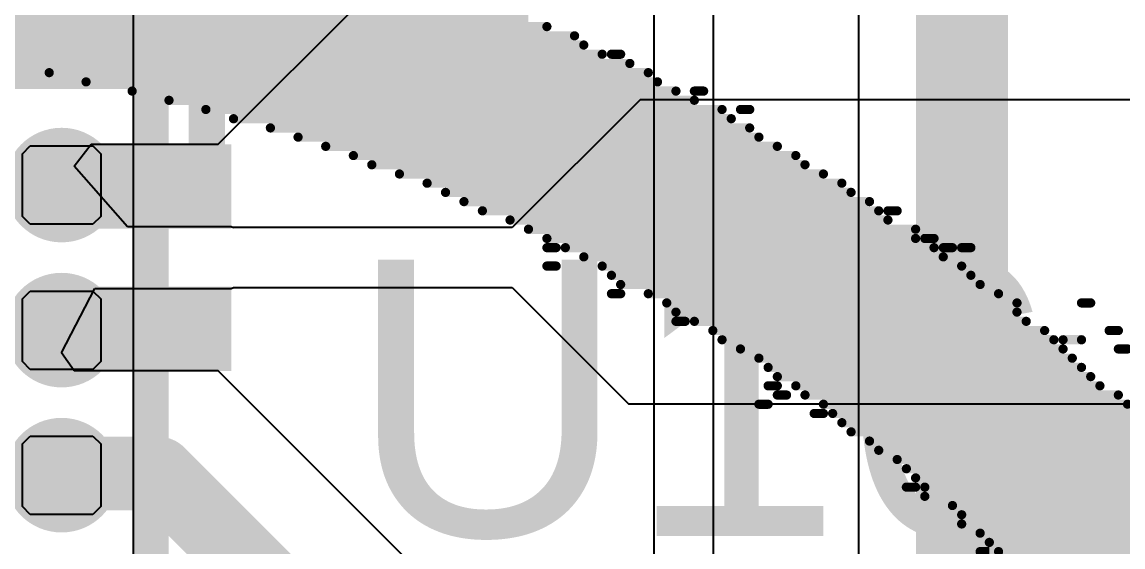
# Model space of a CAD drawing. Header units: inches. Extents: x -5 to 247, y -53 to 67.
# Drawn here: x 34.987 to 38.021, y -12.561 to -11.114 of the extents above; entities that cross this region are included whole.
import ezdxf

# ---------------------------------------------------------------- set-up
doc = ezdxf.new("R2010")
doc.units = ezdxf.units.IN
for name, color, linetype in [('Board Outline', 216, 'Continuous'), ('Bottom Layer', 5, 'Continuous'), ('Bottom Overlay', 54, 'Continuous'), ('Top Layer', 1, 'Continuous'), ('Top Overlay', 2, 'Continuous'), ('Top Paste', 8, 'Continuous'), ('Top Solder', 216, 'Continuous')]:
    doc.layers.add(name, color=color, linetype=linetype)
doc.styles.add('Arial', font='', dxfattribs={"height": 0.2})
doc.styles.get('Arial').set_extended_font_data('Arial')

# ---------------------------------------------------------------- blocks, each defined once
blk = doc.blocks.new('WLP_12__1_2_1_8__15')
at = {"layer": 'Top Layer'}
h = blk.add_hatch(color=1, dxfattribs=at)
edge = h.paths.add_edge_path()
edge.add_arc((-0.5999987999999999, 0.3999992), 0.1080008, 0, 360)
h = blk.add_hatch(color=1, dxfattribs=at)
edge = h.paths.add_edge_path()
edge.add_arc((-0.1999996, 0.3999992), 0.1080008, 0, 360)
h = blk.add_hatch(color=1, dxfattribs=at)
edge = h.paths.add_edge_path()
edge.add_arc((0.1999996, 0.3999992), 0.1080008, 0, 360)
h = blk.add_hatch(color=1, dxfattribs=at)
edge = h.paths.add_edge_path()
edge.add_arc((0.5999987999999999, 0.3999992), 0.1080008, 0, 360)
h = blk.add_hatch(color=1, dxfattribs=at)
edge = h.paths.add_edge_path()
edge.add_arc((-0.5999987999999999, 0), 0.1080008, 0, 360)
h = blk.add_hatch(color=1, dxfattribs=at)
edge = h.paths.add_edge_path()
edge.add_arc((-0.1999996, 0), 0.1080008, 0, 360)
h = blk.add_hatch(color=1, dxfattribs=at)
edge = h.paths.add_edge_path()
edge.add_arc((0.1999996, 0), 0.1080008, 0, 360)
h = blk.add_hatch(color=1, dxfattribs=at)
edge = h.paths.add_edge_path()
edge.add_arc((0.5999987999999999, 0), 0.1080008, 0, 360)
h = blk.add_hatch(color=1, dxfattribs=at)
edge = h.paths.add_edge_path()
edge.add_arc((-0.5999987999999999, -0.3999992), 0.1080008, 0, 360)
h = blk.add_hatch(color=1, dxfattribs=at)
edge = h.paths.add_edge_path()
edge.add_arc((-0.1999996, -0.3999992), 0.1080008, 0, 360)
h = blk.add_hatch(color=1, dxfattribs=at)
edge = h.paths.add_edge_path()
edge.add_arc((0.1999996, -0.3999992), 0.1080008, 0, 360)
h = blk.add_hatch(color=1, dxfattribs=at)
edge = h.paths.add_edge_path()
edge.add_arc((0.5999987999999999, -0.3999992), 0.1080008, 0, 360)
at = {"layer": 'Top Solder'}
h = blk.add_hatch(color=216, dxfattribs=at)
edge = h.paths.add_edge_path()
edge.add_arc((-0.5999987999999999, 0.3999992), 0.1580007, 0, 360)
h = blk.add_hatch(color=216, dxfattribs=at)
edge = h.paths.add_edge_path()
edge.add_arc((-0.1999996, 0.3999992), 0.1580007, 0, 360)
h = blk.add_hatch(color=216, dxfattribs=at)
edge = h.paths.add_edge_path()
edge.add_arc((0.1999996, 0.3999992), 0.1580007, 0, 360)
h = blk.add_hatch(color=216, dxfattribs=at)
edge = h.paths.add_edge_path()
edge.add_arc((0.5999987999999999, 0.3999992), 0.1580007, 0, 360)
h = blk.add_hatch(color=216, dxfattribs=at)
edge = h.paths.add_edge_path()
edge.add_arc((-0.5999987999999999, 0), 0.1580007, 0, 360)
h = blk.add_hatch(color=216, dxfattribs=at)
edge = h.paths.add_edge_path()
edge.add_arc((-0.1999996, 0), 0.1580007, 0, 360)
h = blk.add_hatch(color=216, dxfattribs=at)
edge = h.paths.add_edge_path()
edge.add_arc((0.1999996, 0), 0.1580007, 0, 360)
h = blk.add_hatch(color=216, dxfattribs=at)
edge = h.paths.add_edge_path()
edge.add_arc((0.5999987999999999, 0), 0.1580007, 0, 360)
h = blk.add_hatch(color=216, dxfattribs=at)
edge = h.paths.add_edge_path()
edge.add_arc((-0.5999987999999999, -0.3999992), 0.1580007, 0, 360)
h = blk.add_hatch(color=216, dxfattribs=at)
edge = h.paths.add_edge_path()
edge.add_arc((-0.1999996, -0.3999992), 0.1580007, 0, 360)
h = blk.add_hatch(color=216, dxfattribs=at)
edge = h.paths.add_edge_path()
edge.add_arc((0.1999996, -0.3999992), 0.1580007, 0, 360)
h = blk.add_hatch(color=216, dxfattribs=at)
edge = h.paths.add_edge_path()
edge.add_arc((0.5999987999999999, -0.3999992), 0.1580007, 0, 360)
at = {"layer": 'Top Overlay'}
for points in [[(-0.6998462, 0.7999476, 0.0999998, 0.0999998, 0), (-1.0998454, 0.7999476, 0.0999998, 0.0999998, 0)], [(-1.0998454, 0.3999484, 0.0999998, 0.0999998, 0), (-1.0998454, 0.7999476, 0.0999998, 0.0999998, 0)], [(-0.914908, -0.6451091999999999, 0.0999998, 0.0999998, 0), (-0.914908, 0.644906, 0.0999998, 0.0999998, 0)], [(0.9151111999999999, 0.644906, 0.0999998, 0.0999998, 0), (-0.914908, 0.644906, 0.0999998, 0.0999998, 0)], [(0.9151111999999999, -0.6451091999999999, 0.0999998, 0.0999998, 0), (0.9151111999999999, 0.644906, 0.0999998, 0.0999998, 0)], [(0.9151111999999999, -0.6451091999999999, 0.0999998, 0.0999998, 0), (-0.914908, -0.6451091999999999, 0.0999998, 0.0999998, 0)]]:
    blk.add_lwpolyline(points, format="xyseb", dxfattribs=at)
for points in [[(-1.12484408, 0.7999476, 0.0499999, 0.0499999, 1), (-1.07484672, 0.7999476, 0.0499999, 0.0499999, 1)], [(-1.12484408, 0.7999476, 0.0499999, 0.0499999, 1), (-1.07484672, 0.7999476, 0.0499999, 0.0499999, 1)], [(-0.7248448799999999, 0.7999476, 0.0499999, 0.0499999, 1), (-0.6748475199999999, 0.7999476, 0.0499999, 0.0499999, 1)], [(-0.93990668, 0.644906, 0.0499999, 0.0499999, 1), (-0.8899093199999999, 0.644906, 0.0499999, 0.0499999, 1)], [(-0.93990668, 0.644906, 0.0499999, 0.0499999, 1), (-0.8899093199999999, 0.644906, 0.0499999, 0.0499999, 1)], [(0.89011252, 0.644906, 0.0499999, 0.0499999, 1), (0.94010988, 0.644906, 0.0499999, 0.0499999, 1)], [(0.89011252, 0.644906, 0.0499999, 0.0499999, 1), (0.94010988, 0.644906, 0.0499999, 0.0499999, 1)], [(-1.12484408, 0.3999484, 0.0499999, 0.0499999, 1), (-1.07484672, 0.3999484, 0.0499999, 0.0499999, 1)], [(-0.93990668, -0.6451091999999999, 0.0499999, 0.0499999, 1), (-0.8899093199999999, -0.6451091999999999, 0.0499999, 0.0499999, 1)], [(-0.93990668, -0.6451091999999999, 0.0499999, 0.0499999, 1), (-0.8899093199999999, -0.6451091999999999, 0.0499999, 0.0499999, 1)], [(0.89011252, -0.6451091999999999, 0.0499999, 0.0499999, 1), (0.94010988, -0.6451091999999999, 0.0499999, 0.0499999, 1)], [(0.89011252, -0.6451091999999999, 0.0499999, 0.0499999, 1), (0.94010988, -0.6451091999999999, 0.0499999, 0.0499999, 1)]]:
    blk.add_lwpolyline(points, format="xyseb", close=True, dxfattribs=at)
at = {"layer": 'Top Paste'}
for p, q in [((-0.7077963999999999, 0.4863591999999999), (-0.6862063999999999, 0.5079491999999999)), ((-0.7077963999999999, 0.3135376), (-0.7077963999999999, 0.4863591999999999)), ((-0.6862063999999999, 0.5079491999999999), (-0.5133848, 0.5079491999999999)), ((-0.5133848, 0.5079491999999999), (-0.5133848, 0.5079491999999999)), ((-0.5133848, 0.5079491999999999), (-0.4917948, 0.4863591999999999)), ((-0.4917948, 0.4863591999999999), (-0.4917948, 0.4863591999999999)), ((-0.4917948, 0.4863591999999999), (-0.4917948, 0.3135376)), ((-0.3077972, 0.4863591999999999), (-0.2862072, 0.5079491999999999)), ((-0.3077972, 0.3135376), (-0.3077972, 0.4863591999999999)), ((-0.2862072, 0.5079491999999999), (-0.1133856, 0.5079491999999999)), ((-0.1133856, 0.5079491999999999), (-0.1133856, 0.5079491999999999)), ((-0.1133856, 0.5079491999999999), (-0.09179559999999999, 0.4863591999999999)), ((-0.09179559999999999, 0.4863591999999999), (-0.09179559999999999, 0.4863591999999999)), ((-0.09179559999999999, 0.4863591999999999), (-0.09179559999999999, 0.3135376)), ((0.0920496, 0.4863591999999999), (0.1136396, 0.5079491999999999)), ((0.0920496, 0.3135376), (0.0920496, 0.4863591999999999)), ((0.1136396, 0.5079491999999999), (0.2864612, 0.5079491999999999)), ((0.2864612, 0.5079491999999999), (0.2864612, 0.5079491999999999)), ((0.2864612, 0.5079491999999999), (0.3080512, 0.4863591999999999)), ((0.3080512, 0.4863591999999999), (0.3080512, 0.4863591999999999)), ((0.3080512, 0.4863591999999999), (0.3080512, 0.3135376)), ((0.4920488, 0.4863591999999999), (0.5136388, 0.5079491999999999)), ((0.4920488, 0.3135376), (0.4920488, 0.4863591999999999)), ((0.5136388, 0.5079491999999999), (0.6864604, 0.5079491999999999)), ((0.6864604, 0.5079491999999999), (0.6864604, 0.5079491999999999)), ((0.6864604, 0.5079491999999999), (0.7080504, 0.4863591999999999)), ((0.7080504, 0.4863591999999999), (0.7080504, 0.4863591999999999)), ((0.7080504, 0.4863591999999999), (0.7080504, 0.3135376)), ((-0.6862063999999999, 0.2919476), (-0.7077963999999999, 0.3135376)), ((-0.7077963999999999, 0.3135376), (-0.7077963999999999, 0.3135376)), ((-0.4917948, 0.3135376), (-0.5133848, 0.2919476)), ((-0.4917948, 0.3135376), (-0.4917948, 0.3135376)), ((-0.2862072, 0.2919476), (-0.3077972, 0.3135376)), ((-0.3077972, 0.3135376), (-0.3077972, 0.3135376)), ((-0.09179559999999999, 0.3135376), (-0.1133856, 0.2919476)), ((-0.09179559999999999, 0.3135376), (-0.09179559999999999, 0.3135376)), ((0.1136396, 0.2919476), (0.0920496, 0.3135376)), ((0.0920496, 0.3135376), (0.0920496, 0.3135376)), ((0.3080512, 0.3135376), (0.2864612, 0.2919476)), ((0.3080512, 0.3135376), (0.3080512, 0.3135376)), ((0.5136388, 0.2919476), (0.4920488, 0.3135376)), ((0.4920488, 0.3135376), (0.4920488, 0.3135376)), ((0.7080504, 0.3135376), (0.6864604, 0.2919476)), ((0.7080504, 0.3135376), (0.7080504, 0.3135376)), ((-0.5133848, 0.2919476), (-0.6862063999999999, 0.2919476)), ((-0.6862063999999999, 0.2919476), (-0.6862063999999999, 0.2919476)), ((-0.5133848, 0.2919476), (-0.5133848, 0.2919476)), ((-0.1133856, 0.2919476), (-0.2862072, 0.2919476)), ((-0.2862072, 0.2919476), (-0.2862072, 0.2919476)), ((-0.1133856, 0.2919476), (-0.1133856, 0.2919476)), ((0.2864612, 0.2919476), (0.1136396, 0.2919476)), ((0.1136396, 0.2919476), (0.1136396, 0.2919476)), ((0.2864612, 0.2919476), (0.2864612, 0.2919476)), ((0.6864604, 0.2919476), (0.5136388, 0.2919476)), ((0.5136388, 0.2919476), (0.5136388, 0.2919476)), ((0.6864604, 0.2919476), (0.6864604, 0.2919476)), ((-0.7077963999999999, 0.08635999999999999), (-0.6862063999999999, 0.10795)), ((-0.6862063999999999, 0.10795), (-0.5133848, 0.10795)), ((-0.5133848, 0.10795), (-0.5133848, 0.10795)), ((-0.5133848, 0.10795), (-0.4917948, 0.08635999999999999)), ((-0.3077972, 0.08635999999999999), (-0.2862072, 0.10795)), ((-0.2862072, 0.10795), (-0.1133856, 0.10795)), ((-0.1133856, 0.10795), (-0.1133856, 0.10795)), ((-0.1133856, 0.10795), (-0.09179559999999999, 0.08635999999999999)), ((0.0920496, 0.08635999999999999), (0.1136396, 0.10795)), ((0.1136396, 0.10795), (0.2864612, 0.10795)), ((0.2864612, 0.10795), (0.2864612, 0.10795)), ((0.2864612, 0.10795), (0.3080512, 0.08635999999999999)), ((0.4920488, 0.08635999999999999), (0.5136388, 0.10795)), ((0.5136388, 0.10795), (0.6864604, 0.10795)), ((0.6864604, 0.10795), (0.6864604, 0.10795)), ((0.6864604, 0.10795), (0.7080504, 0.08635999999999999)), ((-0.7077963999999999, -0.0864616), (-0.7077963999999999, 0.08635999999999999)), ((-0.4917948, 0.08635999999999999), (-0.4917948, 0.08635999999999999)), ((-0.4917948, 0.08635999999999999), (-0.4917948, -0.0864616)), ((-0.3077972, -0.0864616), (-0.3077972, 0.08635999999999999)), ((-0.09179559999999999, 0.08635999999999999), (-0.09179559999999999, 0.08635999999999999)), ((-0.09179559999999999, 0.08635999999999999), (-0.09179559999999999, -0.0864616)), ((0.0920496, -0.0864616), (0.0920496, 0.08635999999999999)), ((0.3080512, 0.08635999999999999), (0.3080512, 0.08635999999999999)), ((0.3080512, 0.08635999999999999), (0.3080512, -0.0864616)), ((0.4920488, -0.0864616), (0.4920488, 0.08635999999999999)), ((0.7080504, 0.08635999999999999), (0.7080504, 0.08635999999999999)), ((0.7080504, 0.08635999999999999), (0.7080504, -0.0864616)), ((-0.6862063999999999, -0.1080516), (-0.7077963999999999, -0.0864616)), ((-0.7077963999999999, -0.0864616), (-0.7077963999999999, -0.0864616)), ((-0.4917948, -0.0864616), (-0.5133848, -0.1080516)), ((-0.4917948, -0.0864616), (-0.4917948, -0.0864616)), ((-0.2862072, -0.1080516), (-0.3077972, -0.0864616)), ((-0.3077972, -0.0864616), (-0.3077972, -0.0864616)), ((-0.09179559999999999, -0.0864616), (-0.1133856, -0.1080516)), ((-0.09179559999999999, -0.0864616), (-0.09179559999999999, -0.0864616)), ((0.1136396, -0.1080516), (0.0920496, -0.0864616)), ((0.0920496, -0.0864616), (0.0920496, -0.0864616)), ((0.3080512, -0.0864616), (0.2864612, -0.1080516)), ((0.3080512, -0.0864616), (0.3080512, -0.0864616)), ((0.5136388, -0.1080516), (0.4920488, -0.0864616)), ((0.4920488, -0.0864616), (0.4920488, -0.0864616)), ((0.7080504, -0.0864616), (0.6864604, -0.1080516)), ((0.7080504, -0.0864616), (0.7080504, -0.0864616)), ((-0.5133848, -0.1080516), (-0.6862063999999999, -0.1080516)), ((-0.6862063999999999, -0.1080516), (-0.6862063999999999, -0.1080516)), ((-0.5133848, -0.1080516), (-0.5133848, -0.1080516)), ((-0.1133856, -0.1080516), (-0.2862072, -0.1080516)), ((-0.2862072, -0.1080516), (-0.2862072, -0.1080516)), ((-0.1133856, -0.1080516), (-0.1133856, -0.1080516)), ((0.2864612, -0.1080516), (0.1136396, -0.1080516)), ((0.1136396, -0.1080516), (0.1136396, -0.1080516)), ((0.2864612, -0.1080516), (0.2864612, -0.1080516)), ((0.6864604, -0.1080516), (0.5136388, -0.1080516)), ((0.5136388, -0.1080516), (0.5136388, -0.1080516)), ((0.6864604, -0.1080516), (0.6864604, -0.1080516)), ((-0.7077963999999999, -0.3136392), (-0.6862063999999999, -0.2920492)), ((-0.6862063999999999, -0.2920492), (-0.5133848, -0.2920492)), ((-0.5133848, -0.2920492), (-0.5133848, -0.2920492)), ((-0.5133848, -0.2920492), (-0.4917948, -0.3136392)), ((-0.3077972, -0.3136392), (-0.2862072, -0.2920492)), ((-0.2862072, -0.2920492), (-0.1133856, -0.2920492)), ((-0.1133856, -0.2920492), (-0.1133856, -0.2920492)), ((-0.1133856, -0.2920492), (-0.09179559999999999, -0.3136392)), ((0.0920496, -0.3136392), (0.1136396, -0.2920492)), ((0.1136396, -0.2920492), (0.2864612, -0.2920492)), ((0.2864612, -0.2920492), (0.2864612, -0.2920492)), ((0.2864612, -0.2920492), (0.3080512, -0.3136392)), ((0.4920488, -0.3136392), (0.5136388, -0.2920492)), ((0.5136388, -0.2920492), (0.6864604, -0.2920492)), ((0.6864604, -0.2920492), (0.6864604, -0.2920492)), ((0.6864604, -0.2920492), (0.7080504, -0.3136392)), ((-0.7077963999999999, -0.4864608), (-0.7077963999999999, -0.3136392)), ((-0.4917948, -0.3136392), (-0.4917948, -0.3136392)), ((-0.4917948, -0.3136392), (-0.4917948, -0.4864608)), ((-0.3077972, -0.4864608), (-0.3077972, -0.3136392)), ((-0.09179559999999999, -0.3136392), (-0.09179559999999999, -0.3136392)), ((-0.09179559999999999, -0.3136392), (-0.09179559999999999, -0.4864608)), ((0.0920496, -0.4864608), (0.0920496, -0.3136392)), ((0.3080512, -0.3136392), (0.3080512, -0.3136392)), ((0.3080512, -0.3136392), (0.3080512, -0.4864608)), ((0.4920488, -0.4864608), (0.4920488, -0.3136392)), ((0.7080504, -0.3136392), (0.7080504, -0.3136392)), ((0.7080504, -0.3136392), (0.7080504, -0.4864608)), ((-0.6862063999999999, -0.5080507999999999), (-0.7077963999999999, -0.4864608)), ((-0.7077963999999999, -0.4864608), (-0.7077963999999999, -0.4864608)), ((-0.5133848, -0.5080507999999999), (-0.6862063999999999, -0.5080507999999999)), ((-0.6862063999999999, -0.5080507999999999), (-0.6862063999999999, -0.5080507999999999)), ((-0.4917948, -0.4864608), (-0.5133848, -0.5080507999999999)), ((-0.5133848, -0.5080507999999999), (-0.5133848, -0.5080507999999999)), ((-0.4917948, -0.4864608), (-0.4917948, -0.4864608)), ((-0.2862072, -0.5080507999999999), (-0.3077972, -0.4864608)), ((-0.3077972, -0.4864608), (-0.3077972, -0.4864608)), ((-0.1133856, -0.5080507999999999), (-0.2862072, -0.5080507999999999)), ((-0.2862072, -0.5080507999999999), (-0.2862072, -0.5080507999999999)), ((-0.09179559999999999, -0.4864608), (-0.1133856, -0.5080507999999999)), ((-0.1133856, -0.5080507999999999), (-0.1133856, -0.5080507999999999)), ((-0.09179559999999999, -0.4864608), (-0.09179559999999999, -0.4864608)), ((0.1136396, -0.5080507999999999), (0.0920496, -0.4864608)), ((0.0920496, -0.4864608), (0.0920496, -0.4864608)), ((0.2864612, -0.5080507999999999), (0.1136396, -0.5080507999999999)), ((0.1136396, -0.5080507999999999), (0.1136396, -0.5080507999999999)), ((0.3080512, -0.4864608), (0.2864612, -0.5080507999999999)), ((0.2864612, -0.5080507999999999), (0.2864612, -0.5080507999999999)), ((0.3080512, -0.4864608), (0.3080512, -0.4864608)), ((0.5136388, -0.5080507999999999), (0.4920488, -0.4864608)), ((0.4920488, -0.4864608), (0.4920488, -0.4864608)), ((0.6864604, -0.5080507999999999), (0.5136388, -0.5080507999999999)), ((0.5136388, -0.5080507999999999), (0.5136388, -0.5080507999999999)), ((0.7080504, -0.4864608), (0.6864604, -0.5080507999999999)), ((0.6864604, -0.5080507999999999), (0.6864604, -0.5080507999999999)), ((0.7080504, -0.4864608), (0.7080504, -0.4864608))]:
    blk.add_line(p, q, dxfattribs=at)

msp = doc.modelspace()

# ---------------------------------------------------------------- hatches: boundary and pattern name
at = {"layer": 'Top Layer'}
for points in [[(35.00523352, -11.68325832), (35.56417576, -11.68325832), (35.56417576, -11.45080768), (35.00523352, -11.45080768)], [(35.00523352, -12.07599312), (35.56417576, -12.07599312), (35.56417576, -11.84354248), (35.00523352, -11.84354248)]]:
    msp.add_hatch(color=1, dxfattribs=at).paths.add_polyline_path(points)

# ---------------------------------------------------------------- linework, layer by layer
at = {"layer": 'Board Outline'}
msp.add_lwpolyline([(49.77204929999999, 6.34762002, 0.254, 0.254, -0.6503997786023338), (32.11751006, -53.0546564, 0.254, 0.254, 0)], format="xyseb", dxfattribs=at)
at = {"layer": 'Bottom Layer'}
for p, q in [((37.29266862, 1.9310858), (37.29266862, -18.21397424)), ((35.294824, -18.3896), (35.294824, -7.746999999999999)), ((36.72839999999999, -7.746999999999999), (36.72839999999999, -20.19300254)), ((36.89335775999999, -20.19300254), (36.89335775999999, -7.746999999999999))]:
    msp.add_line(p, q, dxfattribs=at)
msp.add_lwpolyline([(37.57754232, -18.56888844, 0.254, 0.254, 0), (37.57754232, 2.286, 0.254, 0.254, 0)], format="xyseb", dxfattribs=at)
at = {"layer": 'Bottom Overlay'}
for points in [[(31.83647176, -11.10098618, 0.0254, 0.0254, 0), (36.38307176, -11.10098618, 0.0254, 0.0254, 0)], [(31.78567176, -11.12638618, 0.0254, 0.0254, 0), (36.43387176, -11.12638618, 0.0254, 0.0254, 0)], [(31.70947176, -11.15178618, 0.0254, 0.0254, 0), (36.51007176, -11.15178618, 0.0254, 0.0254, 0)], [(34.42727176, -11.17718618, 0.0254, 0.0254, 0), (36.53547176, -11.17718618, 0.0254, 0.0254, 0)], [(34.68127176, -11.20258618, 0.0254, 0.0254, 0), (36.58627176, -11.20258618, 0.0254, 0.0254, 0)], [(36.61167175999999, -11.20258618, 0.0254, 0.0254, 0), (36.63707176, -11.20258618, 0.0254, 0.0254, 0)], [(34.85907176, -11.22798618, 0.0254, 0.0254, 0), (36.66247176, -11.22798618, 0.0254, 0.0254, 0)], [(35.06227175999999, -11.25338618, 0.0254, 0.0254, 0), (36.71327176, -11.25338618, 0.0254, 0.0254, 0)], [(35.16387176, -11.27878618, 0.0254, 0.0254, 0), (36.73867176, -11.27878618, 0.0254, 0.0254, 0)], [(35.29087176, -11.30418618, 0.0254, 0.0254, 0), (36.78947176, -11.30418618, 0.0254, 0.0254, 0)], [(36.84027176, -11.30418618, 0.0254, 0.0254, 0), (36.86567176, -11.30418618, 0.0254, 0.0254, 0)], [(35.39247176, -11.32958618, 0.0254, 0.0254, 0), (36.84027176, -11.32958618, 0.0254, 0.0254, 0)], [(35.49407176, -11.35498618, 0.0254, 0.0254, 0), (36.91647175999999, -11.35498618, 0.0254, 0.0254, 0)], [(36.96727176, -11.35498618, 0.0254, 0.0254, 0), (36.99267176, -11.35498618, 0.0254, 0.0254, 0)], [(35.57027176, -11.38038618, 0.0254, 0.0254, 0), (36.94187176, -11.38038618, 0.0254, 0.0254, 0)], [(35.67187175999999, -11.40578618, 0.0254, 0.0254, 0), (36.99267176, -11.40578618, 0.0254, 0.0254, 0)], [(35.74807176, -11.43118618, 0.0254, 0.0254, 0), (37.01807176, -11.43118618, 0.0254, 0.0254, 0)], [(35.82427175999999, -11.45658618, 0.0254, 0.0254, 0), (37.06887175999999, -11.45658618, 0.0254, 0.0254, 0)], [(35.90047175999999, -11.48198618, 0.0254, 0.0254, 0), (37.11967176, -11.48198618, 0.0254, 0.0254, 0)], [(35.95127176, -11.50738618, 0.0254, 0.0254, 0), (37.14507176, -11.50738618, 0.0254, 0.0254, 0)], [(36.02747176, -11.53278618, 0.0254, 0.0254, 0), (37.19587176, -11.53278618, 0.0254, 0.0254, 0)], [(36.10367176, -11.55818618, 0.0254, 0.0254, 0), (37.24667176, -11.55818618, 0.0254, 0.0254, 0)], [(36.15447175999999, -11.58358618, 0.0254, 0.0254, 0), (37.27207176, -11.58358618, 0.0254, 0.0254, 0)], [(36.20527176, -11.60898618, 0.0254, 0.0254, 0), (37.32287176, -11.60898618, 0.0254, 0.0254, 0)], [(36.25607176, -11.63438618, 0.0254, 0.0254, 0), (37.34827176, -11.63438618, 0.0254, 0.0254, 0)], [(36.33227176, -11.65978618, 0.0254, 0.0254, 0), (37.37367175999999, -11.65978618, 0.0254, 0.0254, 0)], [(37.37367175999999, -11.63438618, 0.0254, 0.0254, 0), (37.39907176, -11.63438618, 0.0254, 0.0254, 0)], [(36.38307176, -11.68518618, 0.0254, 0.0254, 0), (37.44987176, -11.68518618, 0.0254, 0.0254, 0)], [(36.43387176, -11.71058618, 0.0254, 0.0254, 0), (37.44987176, -11.71058618, 0.0254, 0.0254, 0)], [(37.47527176, -11.71058618, 0.0254, 0.0254, 0), (37.50067176, -11.71058618, 0.0254, 0.0254, 0)], [(36.43387176, -11.73598618, 0.0254, 0.0254, 0), (36.45927175999999, -11.73598618, 0.0254, 0.0254, 0)], [(36.48467176, -11.73598618, 0.0254, 0.0254, 0), (37.50067176, -11.73598618, 0.0254, 0.0254, 0)], [(37.52607175999999, -11.73598618, 0.0254, 0.0254, 0), (37.55147176, -11.73598618, 0.0254, 0.0254, 0)], [(37.57687176, -11.73598618, 0.0254, 0.0254, 0), (37.60227176, -11.73598618, 0.0254, 0.0254, 0)], [(36.53547176, -11.76138618, 0.0254, 0.0254, 0), (37.52607175999999, -11.76138618, 0.0254, 0.0254, 0)], [(36.43387176, -11.78678618, 0.0254, 0.0254, 0), (36.45927175999999, -11.78678618, 0.0254, 0.0254, 0)], [(36.58627176, -11.78678618, 0.0254, 0.0254, 0), (37.57687176, -11.78678618, 0.0254, 0.0254, 0)], [(36.61167175999999, -11.81218618, 0.0254, 0.0254, 0), (37.60227176, -11.81218618, 0.0254, 0.0254, 0)], [(36.63707176, -11.83758618, 0.0254, 0.0254, 0), (37.62767176, -11.83758618, 0.0254, 0.0254, 0)], [(36.61167175999999, -11.86298618, 0.0254, 0.0254, 0), (36.63707176, -11.86298618, 0.0254, 0.0254, 0)], [(36.71327176, -11.86298618, 0.0254, 0.0254, 0), (37.67847175999999, -11.86298618, 0.0254, 0.0254, 0)], [(36.76407175999999, -11.88838618, 0.0254, 0.0254, 0), (37.72927176, -11.88838618, 0.0254, 0.0254, 0)], [(37.90707176, -11.88838618, 0.0254, 0.0254, 0), (37.93247176, -11.88838618, 0.0254, 0.0254, 0)], [(36.78947176, -11.91378618, 0.0254, 0.0254, 0), (37.72927176, -11.91378618, 0.0254, 0.0254, 0)], [(36.78947176, -11.93918618, 0.0254, 0.0254, 0), (36.81487176, -11.93918618, 0.0254, 0.0254, 0)], [(36.84027176, -11.93918618, 0.0254, 0.0254, 0), (37.75467176, -11.93918618, 0.0254, 0.0254, 0)], [(36.89107176, -11.96458618, 0.0254, 0.0254, 0), (37.80547176, -11.96458618, 0.0254, 0.0254, 0)], [(37.98327175999999, -11.96458618, 0.0254, 0.0254, 0), (38.00867176, -11.96458618, 0.0254, 0.0254, 0)], [(36.91647175999999, -11.98998618, 0.0254, 0.0254, 0), (37.83087175999999, -11.98998618, 0.0254, 0.0254, 0)], [(37.85627176, -11.98998618, 0.0254, 0.0254, 0), (37.90707176, -11.98998618, 0.0254, 0.0254, 0)], [(36.96727176, -12.01538618, 0.0254, 0.0254, 0), (37.85627176, -12.01538618, 0.0254, 0.0254, 0)], [(38.00867176, -12.01538618, 0.0254, 0.0254, 0), (38.03407176, -12.01538618, 0.0254, 0.0254, 0)], [(37.01807176, -12.04078618, 0.0254, 0.0254, 0), (37.88167176, -12.04078618, 0.0254, 0.0254, 0)], [(37.04347176, -12.06618618, 0.0254, 0.0254, 0), (37.90707176, -12.06618618, 0.0254, 0.0254, 0)], [(37.04347176, -12.11698618, 0.0254, 0.0254, 0), (37.06887175999999, -12.11698618, 0.0254, 0.0254, 0)], [(37.06887175999999, -12.09158618, 0.0254, 0.0254, 0), (37.93247176, -12.09158618, 0.0254, 0.0254, 0)], [(37.11967176, -12.11698618, 0.0254, 0.0254, 0), (37.95787176, -12.11698618, 0.0254, 0.0254, 0)], [(37.06887175999999, -12.14238618, 0.0254, 0.0254, 0), (37.09427176, -12.14238618, 0.0254, 0.0254, 0)], [(37.14507176, -12.14238618, 0.0254, 0.0254, 0), (38.00867176, -12.14238618, 0.0254, 0.0254, 0)], [(37.01807176, -12.16778618, 0.0254, 0.0254, 0), (37.04347176, -12.16778618, 0.0254, 0.0254, 0)], [(37.19587176, -12.16778618, 0.0254, 0.0254, 0), (38.03407176, -12.16778618, 0.0254, 0.0254, 0)], [(37.17047176, -12.19318618, 0.0254, 0.0254, 0), (37.19587176, -12.19318618, 0.0254, 0.0254, 0)], [(37.22127175999999, -12.19318618, 0.0254, 0.0254, 0), (38.05947176, -12.19318618, 0.0254, 0.0254, 0)], [(37.24667176, -12.21858618, 0.0254, 0.0254, 0), (38.08487176, -12.21858618, 0.0254, 0.0254, 0)], [(37.27207176, -12.24398618, 0.0254, 0.0254, 0), (38.11027176, -12.24398618, 0.0254, 0.0254, 0)], [(37.32287176, -12.26938618, 0.0254, 0.0254, 0), (38.16107176, -12.26938618, 0.0254, 0.0254, 0)], [(37.34827176, -12.29478618, 0.0254, 0.0254, 0), (38.16107176, -12.29478618, 0.0254, 0.0254, 0)], [(37.39907176, -12.32018618, 0.0254, 0.0254, 0), (38.18647176, -12.32018618, 0.0254, 0.0254, 0)], [(37.42447176, -12.34558618, 0.0254, 0.0254, 0), (38.26267176, -12.34558618, 0.0254, 0.0254, 0)], [(37.44987176, -12.37098618, 0.0254, 0.0254, 0), (38.23727176, -12.37098618, 0.0254, 0.0254, 0)], [(37.42447176, -12.39638618, 0.0254, 0.0254, 0), (37.44987176, -12.39638618, 0.0254, 0.0254, 0)], [(37.47527176, -12.39638618, 0.0254, 0.0254, 0), (38.26267176, -12.39638618, 0.0254, 0.0254, 0)], [(37.47527176, -12.42178618, 0.0254, 0.0254, 0), (38.28807175999999, -12.42178618, 0.0254, 0.0254, 0)], [(37.55147176, -12.44718618, 0.0254, 0.0254, 0), (38.31347176, -12.44718618, 0.0254, 0.0254, 0)], [(37.57687176, -12.47258618, 0.0254, 0.0254, 0), (38.33887176, -12.47258618, 0.0254, 0.0254, 0)], [(37.57687176, -12.49798618, 0.0254, 0.0254, 0), (38.33887176, -12.49798618, 0.0254, 0.0254, 0)], [(37.62767176, -12.52338618, 0.0254, 0.0254, 0), (38.36427176, -12.52338618, 0.0254, 0.0254, 0)], [(37.65307176, -12.54878618, 0.0254, 0.0254, 0), (38.38967176, -12.54878618, 0.0254, 0.0254, 0)], [(37.62767176, -12.57418618, 0.0254, 0.0254, 0), (37.65307176, -12.57418618, 0.0254, 0.0254, 0)], [(37.67847175999999, -12.57418618, 0.0254, 0.0254, 0), (38.41507176, -12.57418618, 0.0254, 0.0254, 0)]]:
    msp.add_lwpolyline(points, format="xyseb", dxfattribs=at)
for points in [[(36.42752176, -11.12638618, 0.0127, 0.0127, 1), (36.44022176, -11.12638618, 0.0127, 0.0127, 1)], [(36.50372176, -11.15178618, 0.0127, 0.0127, 1), (36.51642176, -11.15178618, 0.0127, 0.0127, 1)], [(36.52912176, -11.17718618, 0.0127, 0.0127, 1), (36.54182176, -11.17718618, 0.0127, 0.0127, 1)], [(36.57992176, -11.20258618, 0.0127, 0.0127, 1), (36.59262175999999, -11.20258618, 0.0127, 0.0127, 1)], [(36.60532176, -11.20258618, 0.0127, 0.0127, 1), (36.61802176, -11.20258618, 0.0127, 0.0127, 1)], [(36.63072176, -11.20258618, 0.0127, 0.0127, 1), (36.64342176, -11.20258618, 0.0127, 0.0127, 1)], [(36.65612176, -11.22798618, 0.0127, 0.0127, 1), (36.66882176, -11.22798618, 0.0127, 0.0127, 1)], [(35.05592176, -11.25338618, 0.0127, 0.0127, 1), (35.06862176, -11.25338618, 0.0127, 0.0127, 1)], [(36.70692176, -11.25338618, 0.0127, 0.0127, 1), (36.71962176, -11.25338618, 0.0127, 0.0127, 1)], [(35.15752175999999, -11.27878618, 0.0127, 0.0127, 1), (35.17022176, -11.27878618, 0.0127, 0.0127, 1)], [(36.73232176, -11.27878618, 0.0127, 0.0127, 1), (36.74502175999999, -11.27878618, 0.0127, 0.0127, 1)], [(35.28452176, -11.30418618, 0.0127, 0.0127, 1), (35.29722176, -11.30418618, 0.0127, 0.0127, 1)], [(36.78312176, -11.30418618, 0.0127, 0.0127, 1), (36.79582176, -11.30418618, 0.0127, 0.0127, 1)], [(36.83392176, -11.30418618, 0.0127, 0.0127, 1), (36.84662176, -11.30418618, 0.0127, 0.0127, 1)], [(36.85932176, -11.30418618, 0.0127, 0.0127, 1), (36.87202176, -11.30418618, 0.0127, 0.0127, 1)], [(35.38612176, -11.32958618, 0.0127, 0.0127, 1), (35.39882176, -11.32958618, 0.0127, 0.0127, 1)], [(35.48772176, -11.35498618, 0.0127, 0.0127, 1), (35.50042175999999, -11.35498618, 0.0127, 0.0127, 1)], [(36.83392176, -11.32958618, 0.0127, 0.0127, 1), (36.84662176, -11.32958618, 0.0127, 0.0127, 1)], [(36.91012176, -11.35498618, 0.0127, 0.0127, 1), (36.92282176, -11.35498618, 0.0127, 0.0127, 1)], [(36.96092176, -11.35498618, 0.0127, 0.0127, 1), (36.97362176, -11.35498618, 0.0127, 0.0127, 1)], [(36.98632176, -11.35498618, 0.0127, 0.0127, 1), (36.99902176, -11.35498618, 0.0127, 0.0127, 1)], [(35.56392175999999, -11.38038618, 0.0127, 0.0127, 1), (35.57662176, -11.38038618, 0.0127, 0.0127, 1)], [(36.93552176, -11.38038618, 0.0127, 0.0127, 1), (36.94822176, -11.38038618, 0.0127, 0.0127, 1)], [(35.66552176, -11.40578618, 0.0127, 0.0127, 1), (35.67822176, -11.40578618, 0.0127, 0.0127, 1)], [(36.98632176, -11.40578618, 0.0127, 0.0127, 1), (36.99902176, -11.40578618, 0.0127, 0.0127, 1)], [(35.74172176, -11.43118618, 0.0127, 0.0127, 1), (35.75442176, -11.43118618, 0.0127, 0.0127, 1)], [(37.01172176, -11.43118618, 0.0127, 0.0127, 1), (37.02442176, -11.43118618, 0.0127, 0.0127, 1)], [(35.81792176, -11.45658618, 0.0127, 0.0127, 1), (35.83062176, -11.45658618, 0.0127, 0.0127, 1)], [(37.06252176, -11.45658618, 0.0127, 0.0127, 1), (37.07522176, -11.45658618, 0.0127, 0.0127, 1)], [(35.89412176, -11.48198618, 0.0127, 0.0127, 1), (35.90682176, -11.48198618, 0.0127, 0.0127, 1)], [(35.94492176, -11.50738618, 0.0127, 0.0127, 1), (35.95762175999999, -11.50738618, 0.0127, 0.0127, 1)], [(37.11332176, -11.48198618, 0.0127, 0.0127, 1), (37.12602176, -11.48198618, 0.0127, 0.0127, 1)], [(37.13872176, -11.50738618, 0.0127, 0.0127, 1), (37.15142176, -11.50738618, 0.0127, 0.0127, 1)], [(36.02112175999999, -11.53278618, 0.0127, 0.0127, 1), (36.03382176, -11.53278618, 0.0127, 0.0127, 1)], [(37.18952176, -11.53278618, 0.0127, 0.0127, 1), (37.20222175999999, -11.53278618, 0.0127, 0.0127, 1)], [(36.09732176, -11.55818618, 0.0127, 0.0127, 1), (36.11002176, -11.55818618, 0.0127, 0.0127, 1)], [(37.24032176, -11.55818618, 0.0127, 0.0127, 1), (37.25302176, -11.55818618, 0.0127, 0.0127, 1)], [(36.14812176, -11.58358618, 0.0127, 0.0127, 1), (36.16082176, -11.58358618, 0.0127, 0.0127, 1)], [(37.26572176, -11.58358618, 0.0127, 0.0127, 1), (37.27842176, -11.58358618, 0.0127, 0.0127, 1)], [(36.19892176, -11.60898618, 0.0127, 0.0127, 1), (36.21162176, -11.60898618, 0.0127, 0.0127, 1)], [(37.31652176, -11.60898618, 0.0127, 0.0127, 1), (37.32922176, -11.60898618, 0.0127, 0.0127, 1)], [(36.24972176, -11.63438618, 0.0127, 0.0127, 1), (36.26242176, -11.63438618, 0.0127, 0.0127, 1)], [(36.32592175999999, -11.65978618, 0.0127, 0.0127, 1), (36.33862176, -11.65978618, 0.0127, 0.0127, 1)], [(37.34192176, -11.63438618, 0.0127, 0.0127, 1), (37.35462175999999, -11.63438618, 0.0127, 0.0127, 1)], [(37.36732176, -11.63438618, 0.0127, 0.0127, 1), (37.38002176, -11.63438618, 0.0127, 0.0127, 1)], [(37.36732176, -11.65978618, 0.0127, 0.0127, 1), (37.38002176, -11.65978618, 0.0127, 0.0127, 1)], [(37.39272176, -11.63438618, 0.0127, 0.0127, 1), (37.40542176, -11.63438618, 0.0127, 0.0127, 1)], [(36.37672176, -11.68518618, 0.0127, 0.0127, 1), (36.38942176, -11.68518618, 0.0127, 0.0127, 1)], [(37.44352176, -11.68518618, 0.0127, 0.0127, 1), (37.45622176, -11.68518618, 0.0127, 0.0127, 1)], [(36.42752176, -11.71058618, 0.0127, 0.0127, 1), (36.44022176, -11.71058618, 0.0127, 0.0127, 1)], [(37.44352176, -11.71058618, 0.0127, 0.0127, 1), (37.45622176, -11.71058618, 0.0127, 0.0127, 1)], [(37.46892176, -11.71058618, 0.0127, 0.0127, 1), (37.48162176, -11.71058618, 0.0127, 0.0127, 1)], [(37.49432176, -11.71058618, 0.0127, 0.0127, 1), (37.50702175999999, -11.71058618, 0.0127, 0.0127, 1)], [(36.42752176, -11.73598618, 0.0127, 0.0127, 1), (36.44022176, -11.73598618, 0.0127, 0.0127, 1)], [(36.45292176, -11.73598618, 0.0127, 0.0127, 1), (36.46562176, -11.73598618, 0.0127, 0.0127, 1)], [(36.47832176, -11.73598618, 0.0127, 0.0127, 1), (36.49102176, -11.73598618, 0.0127, 0.0127, 1)], [(37.49432176, -11.73598618, 0.0127, 0.0127, 1), (37.50702175999999, -11.73598618, 0.0127, 0.0127, 1)], [(37.51972176, -11.73598618, 0.0127, 0.0127, 1), (37.53242176, -11.73598618, 0.0127, 0.0127, 1)], [(37.54512176, -11.73598618, 0.0127, 0.0127, 1), (37.55782176, -11.73598618, 0.0127, 0.0127, 1)], [(37.57052176, -11.73598618, 0.0127, 0.0127, 1), (37.58322176, -11.73598618, 0.0127, 0.0127, 1)], [(37.59592176, -11.73598618, 0.0127, 0.0127, 1), (37.60862176, -11.73598618, 0.0127, 0.0127, 1)], [(36.52912176, -11.76138618, 0.0127, 0.0127, 1), (36.54182176, -11.76138618, 0.0127, 0.0127, 1)], [(37.51972176, -11.76138618, 0.0127, 0.0127, 1), (37.53242176, -11.76138618, 0.0127, 0.0127, 1)], [(36.42752176, -11.78678618, 0.0127, 0.0127, 1), (36.44022176, -11.78678618, 0.0127, 0.0127, 1)], [(36.45292176, -11.78678618, 0.0127, 0.0127, 1), (36.46562176, -11.78678618, 0.0127, 0.0127, 1)], [(36.57992176, -11.78678618, 0.0127, 0.0127, 1), (36.59262175999999, -11.78678618, 0.0127, 0.0127, 1)], [(36.60532176, -11.81218618, 0.0127, 0.0127, 1), (36.61802176, -11.81218618, 0.0127, 0.0127, 1)], [(37.57052176, -11.78678618, 0.0127, 0.0127, 1), (37.58322176, -11.78678618, 0.0127, 0.0127, 1)], [(37.59592176, -11.81218618, 0.0127, 0.0127, 1), (37.60862176, -11.81218618, 0.0127, 0.0127, 1)], [(36.63072176, -11.83758618, 0.0127, 0.0127, 1), (36.64342176, -11.83758618, 0.0127, 0.0127, 1)], [(37.62132176, -11.83758618, 0.0127, 0.0127, 1), (37.63402176, -11.83758618, 0.0127, 0.0127, 1)], [(36.60532176, -11.86298618, 0.0127, 0.0127, 1), (36.61802176, -11.86298618, 0.0127, 0.0127, 1)], [(36.63072176, -11.86298618, 0.0127, 0.0127, 1), (36.64342176, -11.86298618, 0.0127, 0.0127, 1)], [(36.70692176, -11.86298618, 0.0127, 0.0127, 1), (36.71962176, -11.86298618, 0.0127, 0.0127, 1)], [(37.67212176, -11.86298618, 0.0127, 0.0127, 1), (37.68482176, -11.86298618, 0.0127, 0.0127, 1)], [(36.75772176, -11.88838618, 0.0127, 0.0127, 1), (36.77042176, -11.88838618, 0.0127, 0.0127, 1)], [(37.72292176, -11.88838618, 0.0127, 0.0127, 1), (37.73562176, -11.88838618, 0.0127, 0.0127, 1)], [(37.90072176, -11.88838618, 0.0127, 0.0127, 1), (37.91342176, -11.88838618, 0.0127, 0.0127, 1)], [(37.92612176, -11.88838618, 0.0127, 0.0127, 1), (37.93882176, -11.88838618, 0.0127, 0.0127, 1)], [(36.78312176, -11.91378618, 0.0127, 0.0127, 1), (36.79582176, -11.91378618, 0.0127, 0.0127, 1)], [(37.72292176, -11.91378618, 0.0127, 0.0127, 1), (37.73562176, -11.91378618, 0.0127, 0.0127, 1)], [(36.78312176, -11.93918618, 0.0127, 0.0127, 1), (36.79582176, -11.93918618, 0.0127, 0.0127, 1)], [(36.80852176, -11.93918618, 0.0127, 0.0127, 1), (36.82122176, -11.93918618, 0.0127, 0.0127, 1)], [(36.83392176, -11.93918618, 0.0127, 0.0127, 1), (36.84662176, -11.93918618, 0.0127, 0.0127, 1)], [(36.88472176, -11.96458618, 0.0127, 0.0127, 1), (36.89742175999999, -11.96458618, 0.0127, 0.0127, 1)], [(37.74832176, -11.93918618, 0.0127, 0.0127, 1), (37.76102176, -11.93918618, 0.0127, 0.0127, 1)], [(37.79912176, -11.96458618, 0.0127, 0.0127, 1), (37.81182175999999, -11.96458618, 0.0127, 0.0127, 1)], [(37.97692176, -11.96458618, 0.0127, 0.0127, 1), (37.98962176, -11.96458618, 0.0127, 0.0127, 1)], [(38.00232176, -11.96458618, 0.0127, 0.0127, 1), (38.01502176, -11.96458618, 0.0127, 0.0127, 1)], [(36.91012176, -11.98998618, 0.0127, 0.0127, 1), (36.92282176, -11.98998618, 0.0127, 0.0127, 1)], [(37.82452176, -11.98998618, 0.0127, 0.0127, 1), (37.83722176, -11.98998618, 0.0127, 0.0127, 1)], [(37.84992176, -11.98998618, 0.0127, 0.0127, 1), (37.86262176, -11.98998618, 0.0127, 0.0127, 1)], [(37.90072176, -11.98998618, 0.0127, 0.0127, 1), (37.91342176, -11.98998618, 0.0127, 0.0127, 1)], [(36.96092176, -12.01538618, 0.0127, 0.0127, 1), (36.97362176, -12.01538618, 0.0127, 0.0127, 1)], [(37.84992176, -12.01538618, 0.0127, 0.0127, 1), (37.86262176, -12.01538618, 0.0127, 0.0127, 1)], [(38.00232176, -12.01538618, 0.0127, 0.0127, 1), (38.01502176, -12.01538618, 0.0127, 0.0127, 1)], [(38.02772176, -12.01538618, 0.0127, 0.0127, 1), (38.04042176, -12.01538618, 0.0127, 0.0127, 1)], [(37.01172176, -12.04078618, 0.0127, 0.0127, 1), (37.02442176, -12.04078618, 0.0127, 0.0127, 1)], [(37.87532176, -12.04078618, 0.0127, 0.0127, 1), (37.88802176, -12.04078618, 0.0127, 0.0127, 1)], [(37.03712176, -12.06618618, 0.0127, 0.0127, 1), (37.04982175999999, -12.06618618, 0.0127, 0.0127, 1)], [(37.90072176, -12.06618618, 0.0127, 0.0127, 1), (37.91342176, -12.06618618, 0.0127, 0.0127, 1)], [(37.03712176, -12.11698618, 0.0127, 0.0127, 1), (37.04982175999999, -12.11698618, 0.0127, 0.0127, 1)], [(37.06252176, -12.09158618, 0.0127, 0.0127, 1), (37.07522176, -12.09158618, 0.0127, 0.0127, 1)], [(37.06252176, -12.11698618, 0.0127, 0.0127, 1), (37.07522176, -12.11698618, 0.0127, 0.0127, 1)], [(37.11332176, -12.11698618, 0.0127, 0.0127, 1), (37.12602176, -12.11698618, 0.0127, 0.0127, 1)], [(37.92612176, -12.09158618, 0.0127, 0.0127, 1), (37.93882176, -12.09158618, 0.0127, 0.0127, 1)], [(37.95152176, -12.11698618, 0.0127, 0.0127, 1), (37.96422175999999, -12.11698618, 0.0127, 0.0127, 1)], [(37.06252176, -12.14238618, 0.0127, 0.0127, 1), (37.07522176, -12.14238618, 0.0127, 0.0127, 1)], [(37.08792176, -12.14238618, 0.0127, 0.0127, 1), (37.10062176, -12.14238618, 0.0127, 0.0127, 1)], [(37.13872176, -12.14238618, 0.0127, 0.0127, 1), (37.15142176, -12.14238618, 0.0127, 0.0127, 1)], [(38.00232176, -12.14238618, 0.0127, 0.0127, 1), (38.01502176, -12.14238618, 0.0127, 0.0127, 1)], [(37.01172176, -12.16778618, 0.0127, 0.0127, 1), (37.02442176, -12.16778618, 0.0127, 0.0127, 1)], [(37.03712176, -12.16778618, 0.0127, 0.0127, 1), (37.04982175999999, -12.16778618, 0.0127, 0.0127, 1)], [(37.18952176, -12.16778618, 0.0127, 0.0127, 1), (37.20222175999999, -12.16778618, 0.0127, 0.0127, 1)], [(38.02772176, -12.16778618, 0.0127, 0.0127, 1), (38.04042176, -12.16778618, 0.0127, 0.0127, 1)], [(37.16412176, -12.19318618, 0.0127, 0.0127, 1), (37.17682176, -12.19318618, 0.0127, 0.0127, 1)], [(37.18952176, -12.19318618, 0.0127, 0.0127, 1), (37.20222175999999, -12.19318618, 0.0127, 0.0127, 1)], [(37.21492176, -12.19318618, 0.0127, 0.0127, 1), (37.22762176, -12.19318618, 0.0127, 0.0127, 1)], [(37.24032176, -12.21858618, 0.0127, 0.0127, 1), (37.25302176, -12.21858618, 0.0127, 0.0127, 1)], [(37.26572176, -12.24398618, 0.0127, 0.0127, 1), (37.27842176, -12.24398618, 0.0127, 0.0127, 1)], [(37.31652176, -12.26938618, 0.0127, 0.0127, 1), (37.32922176, -12.26938618, 0.0127, 0.0127, 1)], [(37.34192176, -12.29478618, 0.0127, 0.0127, 1), (37.35462175999999, -12.29478618, 0.0127, 0.0127, 1)], [(37.39272176, -12.32018618, 0.0127, 0.0127, 1), (37.40542176, -12.32018618, 0.0127, 0.0127, 1)], [(37.41812176, -12.34558618, 0.0127, 0.0127, 1), (37.43082176, -12.34558618, 0.0127, 0.0127, 1)], [(37.44352176, -12.37098618, 0.0127, 0.0127, 1), (37.45622176, -12.37098618, 0.0127, 0.0127, 1)], [(37.41812176, -12.39638618, 0.0127, 0.0127, 1), (37.43082176, -12.39638618, 0.0127, 0.0127, 1)], [(37.44352176, -12.39638618, 0.0127, 0.0127, 1), (37.45622176, -12.39638618, 0.0127, 0.0127, 1)], [(37.46892176, -12.39638618, 0.0127, 0.0127, 1), (37.48162176, -12.39638618, 0.0127, 0.0127, 1)], [(37.46892176, -12.42178618, 0.0127, 0.0127, 1), (37.48162176, -12.42178618, 0.0127, 0.0127, 1)], [(37.54512176, -12.44718618, 0.0127, 0.0127, 1), (37.55782176, -12.44718618, 0.0127, 0.0127, 1)], [(37.57052176, -12.47258618, 0.0127, 0.0127, 1), (37.58322176, -12.47258618, 0.0127, 0.0127, 1)], [(37.57052176, -12.49798618, 0.0127, 0.0127, 1), (37.58322176, -12.49798618, 0.0127, 0.0127, 1)], [(37.62132176, -12.52338618, 0.0127, 0.0127, 1), (37.63402176, -12.52338618, 0.0127, 0.0127, 1)], [(37.64672176, -12.54878618, 0.0127, 0.0127, 1), (37.65942175999999, -12.54878618, 0.0127, 0.0127, 1)], [(37.62132176, -12.57418618, 0.0127, 0.0127, 1), (37.63402176, -12.57418618, 0.0127, 0.0127, 1)], [(37.67212176, -12.57418618, 0.0127, 0.0127, 1), (37.68482176, -12.57418618, 0.0127, 0.0127, 1)]]:
    msp.add_lwpolyline(points, format="xyseb", close=True, dxfattribs=at)
at = {"layer": 'Top Layer'}
for p, q in [((35.52803156, -11.45080768), (36.00513246, -10.97370678)), ((36.6907572, -11.3284), (36.33836268, -11.68079452)), ((45.49560115999999, -11.3284), (36.6907572, -11.3284)), ((35.1315274, -11.5111784), (35.17827864, -11.45080768)), ((35.17827864, -11.45080768), (35.52803156, -11.45080768)), ((35.13149945999999, -11.51137144), (35.1315274, -11.5111784)), ((35.27804984, -11.67858472), (35.13149945999999, -11.51137144)), ((35.56417576, -11.67858472), (35.27804984, -11.67858472)), ((35.56981709999999, -11.68092152), (35.56417576, -11.67858472)), ((35.5705537, -11.68061672), (35.56981709999999, -11.68092152)), ((36.33793087999999, -11.68061672), (35.5705537, -11.68061672)), ((36.33836268, -11.68079452), (36.33793087999999, -11.68061672)), ((35.09631792, -12.02601608), (35.18817194, -11.84821608)), ((35.18817194, -11.84821608), (35.56417576, -11.84821608)), ((35.56417576, -11.84821608), (35.5705537, -11.84557448)), ((35.5705537, -11.84557448), (36.33793087999999, -11.84557448)), ((36.33793087999999, -11.84557448), (36.65895639999999, -12.1666)), ((35.13130641999999, -12.07532764), (35.09631792, -12.02601608)), ((35.14092032, -12.07599312), (35.13130641999999, -12.07532764)), ((35.52803156, -12.07599312), (35.14092032, -12.07599312)), ((36.4822359, -13.03019746), (35.52803156, -12.07599312)), ((36.65895639999999, -12.1666), (45.49560115999999, -12.1666))]:
    msp.add_line(p, q, dxfattribs=at)
for points in [[(35.10058004, -12.35921836, 0.2032, 0.2032, 0), (35.10231232, -12.36095064, 0.2032, 0.2032, 0)], [(35.10231232, -12.36095064, 0.2032, 0.2032, 0), (35.10789778, -12.36095064, 0.2032, 0.2032, 0)], [(35.10789778, -12.36095064, 0.2032, 0.2032, 0), (35.10988914, -12.35895928, 0.2032, 0.2032, 0)], [(35.10988914, -12.35895928, 0.2032, 0.2032, 0), (35.36302808, -12.35895928, 0.2032, 0.2032, 0)], [(35.36302808, -12.35895928, 0.2032, 0.2032, 0), (36.54419919999999, -13.5401304, 0.2032, 0.2032, 0)]]:
    msp.add_lwpolyline(points, format="xyseb", dxfattribs=at)
for points in [[(35.04978003999999, -12.35921836, 0.1016, 0.1016, 1), (35.15138004, -12.35921836, 0.1016, 0.1016, 1)], [(35.05151232, -12.36095064, 0.1016, 0.1016, 1), (35.15311232, -12.36095064, 0.1016, 0.1016, 1)], [(35.05151232, -12.36095064, 0.1016, 0.1016, 1), (35.15311232, -12.36095064, 0.1016, 0.1016, 1)], [(35.05709778, -12.36095064, 0.1016, 0.1016, 1), (35.15869778, -12.36095064, 0.1016, 0.1016, 1)], [(35.05709778, -12.36095064, 0.1016, 0.1016, 1), (35.15869778, -12.36095064, 0.1016, 0.1016, 1)], [(35.05908914, -12.35895928, 0.1016, 0.1016, 1), (35.16068914, -12.35895928, 0.1016, 0.1016, 1)], [(35.05908914, -12.35895928, 0.1016, 0.1016, 1), (35.16068914, -12.35895928, 0.1016, 0.1016, 1)], [(35.31222808, -12.35895928, 0.1016, 0.1016, 1), (35.41382808, -12.35895928, 0.1016, 0.1016, 1)], [(35.31222808, -12.35895928, 0.1016, 0.1016, 1), (35.41382808, -12.35895928, 0.1016, 0.1016, 1)]]:
    msp.add_lwpolyline(points, format="xyseb", close=True, dxfattribs=at)

# ---------------------------------------------------------------- block references
at = {"rotation": 270}
msp.add_blockref('WLP_12__1_2_1_8__15', (34.6964, -12.1633996), dxfattribs=at)

# ---------------------------------------------------------------- texts
at = {"layer": 'Top Overlay', "style": 'Arial'}
msp.add_text('U16', height=0.7619999999999999, dxfattribs=at).set_placement((35.88664908, -12.5311789))

doc.saveas('drawing.dxf')
